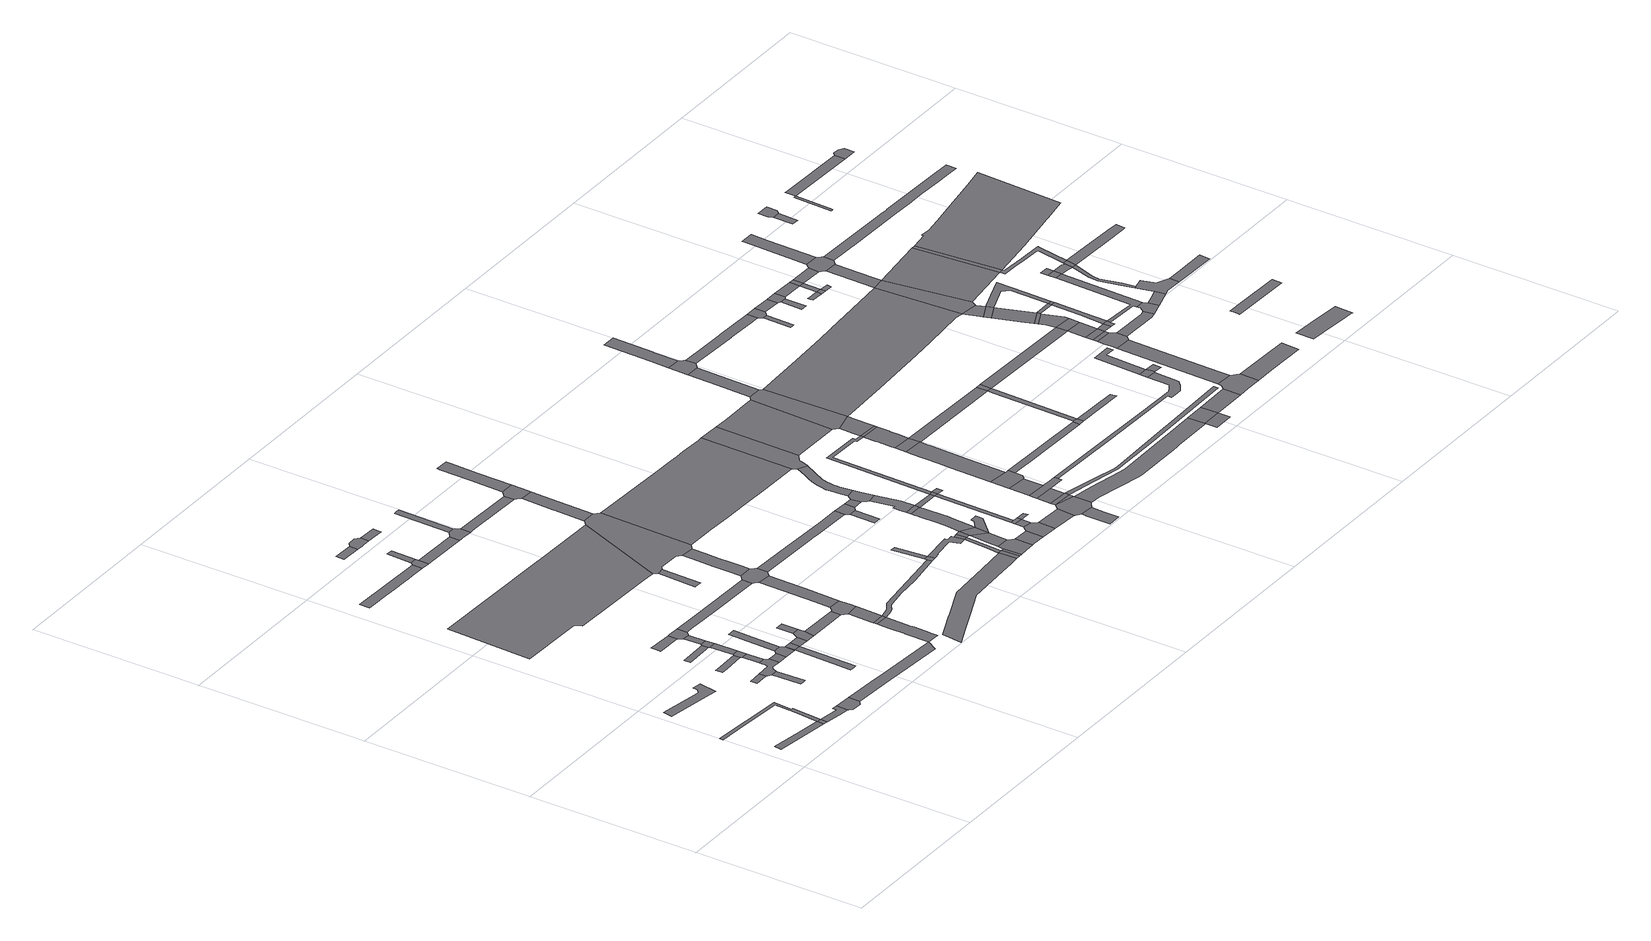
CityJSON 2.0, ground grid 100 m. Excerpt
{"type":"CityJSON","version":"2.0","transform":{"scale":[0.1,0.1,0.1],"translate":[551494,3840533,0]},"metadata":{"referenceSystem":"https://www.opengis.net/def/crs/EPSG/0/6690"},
"CityObjects":{
"road1":{"type":"Road","attributes":{"RoadStructureAttribute.sectionType":"1"},"geometry":[{"type":"MultiSurface","lod":"1","boundaries":[[[0,1,2,3,4,5,6]]]}]},
"road2":{"type":"Road","attributes":{"RoadStructureAttribute.sectionType":"1"},"geometry":[{"type":"MultiSurface","lod":"1","boundaries":[[[7,8,9,10,11,12,13,14,6,15]]]}]},
"road3":{"type":"Road","geometry":[{"type":"MultiSurface","lod":"1","boundaries":[[[6,5,16,15]]]}]},
"road4":{"type":"Road","attributes":{"RoadStructureAttribute.sectionType":"1"},"geometry":[{"type":"MultiSurface","lod":"1","boundaries":[[[17,18,19,20,21,22,23,24]]]}]},
"road5":{"type":"Road","attributes":{"RoadStructureAttribute.sectionType":"1"},"geometry":[{"type":"MultiSurface","lod":"1","boundaries":[[[25,26,15,16,27,28,29,30,31]]]}]},
"road6":{"type":"Road","geometry":[{"type":"MultiSurface","lod":"1","boundaries":[[[31,30,32,33,34,35,36,37,38,39]]]}]},
"road7":{"type":"Road","geometry":[{"type":"MultiSurface","lod":"1","boundaries":[[[40,41,42,43,44,45]]]}]},
"road8":{"type":"Road","attributes":{"RoadStructureAttribute.sectionType":"1"},"geometry":[{"type":"MultiSurface","lod":"1","boundaries":[[[46,47,48,49,50,51]]]}]},
"road9":{"type":"Road","geometry":[{"type":"MultiSurface","lod":"1","boundaries":[[[52,53,54,55,56,57,58]]]}]},
"road10":{"type":"Road","geometry":[{"type":"MultiSurface","lod":"1","boundaries":[[[59,60,61,62,63,64,65,40,45,66,51,50,67,68,69,70,71]]]}]},
"road11":{"type":"Road","geometry":[{"type":"MultiSurface","lod":"1","boundaries":[[[72,73,74,75,76,77,78,79,80]]]}]},
"road12":{"type":"Road","attributes":{"RoadStructureAttribute.sectionType":"1"},"geometry":[{"type":"MultiSurface","lod":"1","boundaries":[[[81,82,83,84,85,86,60,59]]]}]},
"road13":{"type":"Road","geometry":[{"type":"MultiSurface","lod":"1","boundaries":[[[87,88,89,90,91]]]}]},
"road14":{"type":"Road","geometry":[{"type":"MultiSurface","lod":"1","boundaries":[[[92,93,52,58,84,83]]]}]},
"road15":{"type":"Road","geometry":[{"type":"MultiSurface","lod":"1","boundaries":[[[94,71,70,69,95,96]]]}]},
"road16":{"type":"Road","attributes":{"RoadStructureAttribute.sectionType":"1"},"geometry":[{"type":"MultiSurface","lod":"1","boundaries":[[[97,98,99,100,93,92]]]}]},
"road17":{"type":"Road","geometry":[{"type":"MultiSurface","lod":"1","boundaries":[[[101,102,72,80,98,97]]]}]},
"road18":{"type":"Road","attributes":{"RoadStructureAttribute.sectionType":"1"},"geometry":[{"type":"MultiSurface","lod":"1","boundaries":[[[103,104,105,106,39,38,107,108,109,110,111]]]}]},
"road19":{"type":"Road","attributes":{"RoadStructureAttribute.sectionType":"1"},"geometry":[{"type":"MultiSurface","lod":"1","boundaries":[[[112,113,102,101,114]]]}]},
"road20":{"type":"Road","attributes":{"RoadStructureAttribute.sectionType":"1"},"geometry":[{"type":"MultiSurface","lod":"1","boundaries":[[[115,116,117,118,119,120]]]}]},
"road21":{"type":"Road","geometry":[{"type":"MultiSurface","lod":"1","boundaries":[[[121,96,95,122,123,124]]]}]},
"road22":{"type":"Road","geometry":[{"type":"MultiSurface","lod":"1","boundaries":[[[125,91,90,112,114,126,127]]]}]},
"road23":{"type":"Road","attributes":{"RoadStructureAttribute.sectionType":"1"},"geometry":[{"type":"MultiSurface","lod":"1","boundaries":[[[123,122,115]]]}]},
"road24":{"type":"Road","attributes":{"RoadStructureAttribute.sectionType":"1"},"geometry":[{"type":"MultiSurface","lod":"1","boundaries":[[[128,129,130,131,132,133,134,135,136,137]]]}]},
"road25":{"type":"Road","geometry":[{"type":"MultiSurface","lod":"1","boundaries":[[[138,139,121,124]]]}]},
"road26":{"type":"Road","geometry":[{"type":"MultiSurface","lod":"1","boundaries":[[[140,123,115,120,141]]]}]},
"road27":{"type":"Road","attributes":{"RoadStructureAttribute.sectionType":"1"},"geometry":[{"type":"MultiSurface","lod":"1","boundaries":[[[141,120,142,143,144,145]]]}]},
"road28":{"type":"Road","geometry":[{"type":"MultiSurface","lod":"1","boundaries":[[[146,145,144,147,148,149]]]}]},
"road29":{"type":"Road","geometry":[{"type":"MultiSurface","lod":"1","boundaries":[[[150,151,146,149]]]}]},
"road30":{"type":"Road","attributes":{"RoadStructureAttribute.sectionType":"1"},"geometry":[{"type":"MultiSurface","lod":"1","boundaries":[[[152,153,154,155,156,157,158,159,160,161,162,163,164,165]]]}]},
"road31":{"type":"Road","geometry":[{"type":"MultiSurface","lod":"1","boundaries":[[[166,137,136,167,168,169,170,171]]]}]},
"road32":{"type":"Road","attributes":{"RoadStructureAttribute.sectionType":"1"},"geometry":[{"type":"MultiSurface","lod":"1","boundaries":[[[172,173,174,175,176]]]}]},
"road33":{"type":"Road","attributes":{"RoadStructureAttribute.sectionType":"1"},"geometry":[{"type":"MultiSurface","lod":"1","boundaries":[[[148,147,177,178]]]}]},
"road34":{"type":"Road","attributes":{"RoadStructureAttribute.sectionType":"1"},"geometry":[{"type":"MultiSurface","lod":"1","boundaries":[[[179,127,126,180,181,182,183,184,185,186]]]}]},
"road35":{"type":"Road","geometry":[{"type":"MultiSurface","lod":"1","boundaries":[[[187,188,189,166,171]]]}]},
"road36":{"type":"Road","attributes":{"RoadStructureAttribute.sectionType":"1"},"geometry":[{"type":"MultiSurface","lod":"1","boundaries":[[[190,191,192,193,194,111,195,196,197,198,199,200,201]]]}]},
"road37":{"type":"Road","geometry":[{"type":"MultiSurface","lod":"1","boundaries":[[[202,176,175,203,204,205,206,207]]]}]},
"road38":{"type":"Road","geometry":[{"type":"MultiSurface","lod":"1","boundaries":[[[208,209,190,201]]]}]},
"road39":{"type":"Road","attributes":{"RoadStructureAttribute.sectionType":"1"},"geometry":[{"type":"MultiSurface","lod":"1","boundaries":[[[170,169,210,211,212]]]}]},
"road40":{"type":"Road","attributes":{"RoadStructureAttribute.sectionType":"1"},"geometry":[{"type":"MultiSurface","lod":"1","boundaries":[[[213,214,215,216,217,209,208]]]}]},
"road41":{"type":"Road","geometry":[{"type":"MultiSurface","lod":"1","boundaries":[[[218,219,178,177,220,215,214,221,222,223,224]]]}]},
"road42":{"type":"Road","geometry":[{"type":"MultiSurface","lod":"1","boundaries":[[[225,226,227,206,205]]]}]},
"road43":{"type":"Road","attributes":{"RoadStructureAttribute.sectionType":"1"},"geometry":[{"type":"MultiSurface","lod":"1","boundaries":[[[228,229,230,231,232]]]}]},
"road44":{"type":"Road","attributes":{"RoadStructureAttribute.sectionType":"1"},"geometry":[{"type":"MultiSurface","lod":"1","boundaries":[[[233,234,235,236,237,238,218,224,239,240,241,242]]]}]},
"road45":{"type":"Road","geometry":[{"type":"MultiSurface","lod":"1","boundaries":[[[243,244,245,212,211,246,247,248,249,250,251,252]]]}]},
"road46":{"type":"Road","geometry":[{"type":"MultiSurface","lod":"1","boundaries":[[[253,254,255,256,186,185,257,233,242,258,259,260]]]}]},
"road47":{"type":"Road","attributes":{"RoadStructureAttribute.sectionType":"1"},"geometry":[{"type":"MultiSurface","lod":"1","boundaries":[[[261,262,263,243,252]]]}]},
"road48":{"type":"Road","attributes":{"RoadStructureAttribute.sectionType":"1"},"geometry":[{"type":"MultiSurface","lod":"1","boundaries":[[[264,265,266,267,255,254,268,269,270,271,272]]]}]},
"road49":{"type":"Road","attributes":{"RoadStructureAttribute.sectionType":"1"},"geometry":[{"type":"MultiSurface","lod":"1","boundaries":[[[273,274,275,208,201,276,277,278,279,280,281,282]]]}]},
"road50":{"type":"Road","attributes":{"RoadStructureAttribute.sectionType":"1"},"geometry":[{"type":"MultiSurface","lod":"1","boundaries":[[[283,284,285,286,287,288,289,290,291,292,293,294,295,296,297,298,299,300,301]]]}]},
"road51":{"type":"Road","geometry":[{"type":"MultiSurface","lod":"1","boundaries":[[[302,303,304,165,164,305,232,231,306,307,308,309,264,272,310,311,312,313,314]]]}]},
"road52":{"type":"Road","attributes":{"RoadStructureAttribute.sectionType":"1"},"geometry":[{"type":"MultiSurface","lod":"1","boundaries":[[[250,249,315,316,317,318]]]}]},
"road53":{"type":"Road","attributes":{"RoadStructureAttribute.sectionType":"1"},"geometry":[{"type":"MultiSurface","lod":"1","boundaries":[[[319,320,321,302,314,322,323]]]}]},
"road54":{"type":"Road","attributes":{"RoadStructureAttribute.sectionType":"1"},"geometry":[{"type":"MultiSurface","lod":"1","boundaries":[[[324,325,260,259,326,327,328,329,330]]]}]},
"road55":{"type":"Road","geometry":[{"type":"MultiSurface","lod":"1","boundaries":[[[331,332,273,282,333]]]}]},
"road56":{"type":"Road","geometry":[{"type":"MultiSurface","lod":"1","boundaries":[[[334,335,332,331]]]}]},
"road57":{"type":"Road","geometry":[{"type":"MultiSurface","lod":"1","boundaries":[[[336,337,318,317,338,319,323,339,340]]]}]},
"road58":{"type":"Road","attributes":{"RoadStructureAttribute.sectionType":"1"},"geometry":[{"type":"MultiSurface","lod":"1","boundaries":[[[341,342,343,336,340,344,345,346]]]}]},
"road59":{"type":"Road","attributes":{"RoadStructureAttribute.sectionType":"1"},"geometry":[{"type":"MultiSurface","lod":"1","boundaries":[[[347,348,349,331,333,350,351,352,353,354,355]]]}]},
"road60":{"type":"Road","geometry":[{"type":"MultiSurface","lod":"1","boundaries":[[[356,283,301,357,358]]]}]},
"road61":{"type":"Road","attributes":{"RoadStructureAttribute.sectionType":"1"},"geometry":[{"type":"MultiSurface","lod":"1","boundaries":[[[359,358,357,360]]]}]},
"road62":{"type":"Road","geometry":[{"type":"MultiSurface","lod":"1","boundaries":[[[354,361,356,358,362,363,364,365]]]}]},
"road63":{"type":"Road","geometry":[{"type":"MultiSurface","lod":"1","boundaries":[[[366,367,359,360,368,369,370,371,372,373]]]}]},
"road64":{"type":"Road","geometry":[{"type":"MultiSurface","lod":"1","boundaries":[[[374,355,354,365]]]}]},
"road65":{"type":"Road","attributes":{"RoadStructureAttribute.sectionType":"1"},"geometry":[{"type":"MultiSurface","lod":"1","boundaries":[[[375,374,365,376,377]]]}]},
"road66":{"type":"Road","attributes":{"RoadStructureAttribute.sectionType":"1"},"geometry":[{"type":"MultiSurface","lod":"1","boundaries":[[[377,378,379,366,373,380,381,382]]]}]},
"road67":{"type":"Road","attributes":{"RoadStructureAttribute.sectionType":"1"},"geometry":[{"type":"MultiSurface","lod":"1","boundaries":[[[383,384,385,386,387,388,389,390,312,311,391,392,393,394,395,396,397]]]}]},
"road68":{"type":"Road","geometry":[{"type":"MultiSurface","lod":"1","boundaries":[[[398,399,400,401,402]]]}]},
"road69":{"type":"Road","geometry":[{"type":"MultiSurface","lod":"1","boundaries":[[[375,377,382,403]]]}]},
"road70":{"type":"Road","attributes":{"RoadStructureAttribute.sectionType":"1"},"geometry":[{"type":"MultiSurface","lod":"1","boundaries":[[[371,370,404,405,406]]]}]},
"road71":{"type":"Road","geometry":[{"type":"MultiSurface","lod":"1","boundaries":[[[330,329,398,402,407,408]]]}]},
"road72":{"type":"Road","attributes":{"RoadStructureAttribute.sectionType":"1"},"geometry":[{"type":"MultiSurface","lod":"1","boundaries":[[[409,410,411,412,413,414,415,416,375,403,417,418,419,420,421,422]]]}]},
"road73":{"type":"Road","geometry":[{"type":"MultiSurface","lod":"1","boundaries":[[[423,424,425,426,403,382]]]}]},
"road74":{"type":"Road","attributes":{"RoadStructureAttribute.sectionType":"1"},"geometry":[{"type":"MultiSurface","lod":"1","boundaries":[[[408,407,427,428]]]}]},
"road75":{"type":"Road","geometry":[{"type":"MultiSurface","lod":"1","boundaries":[[[429,430,406,405,431,432,433]]]}]},
"road76":{"type":"Road","geometry":[{"type":"MultiSurface","lod":"1","boundaries":[[[434,435,409,422]]]}]},
"road77":{"type":"Road","attributes":{"RoadStructureAttribute.sectionType":"1"},"geometry":[{"type":"MultiSurface","lod":"1","boundaries":[[[436,429,433,437]]]}]},
"road78":{"type":"Road","attributes":{"RoadStructureAttribute.sectionType":"1"},"geometry":[{"type":"MultiSurface","lod":"1","boundaries":[[[438,439,440,441,442,443,444,435,434]]]}]},
"road79":{"type":"Road","geometry":[{"type":"MultiSurface","lod":"1","boundaries":[[[445,436,437,446,447]]]}]},
"road80":{"type":"Road","geometry":[{"type":"MultiSurface","lod":"1","boundaries":[[[448,449,450,451,452,428,427,453,454,440,439]]]}]},
"road81":{"type":"Road","geometry":[{"type":"MultiSurface","lod":"1","boundaries":[[[455,456,446,437]]]}]},
"road82":{"type":"Road","attributes":{"RoadStructureAttribute.sectionType":"1"},"geometry":[{"type":"MultiSurface","lod":"1","boundaries":[[[457,445,447,458]]]}]},
"road83":{"type":"Road","attributes":{"RoadStructureAttribute.sectionType":"1"},"geometry":[{"type":"MultiSurface","lod":"1","boundaries":[[[459,434,422,460,457,461]]]}]},
"road84":{"type":"Road","attributes":{"RoadStructureAttribute.sectionType":"1"},"geometry":[{"type":"MultiSurface","lod":"1","boundaries":[[[432,431,462,463,464,465,466]]]}]},
"road85":{"type":"Road","attributes":{"RoadStructureAttribute.sectionType":"1"},"geometry":[{"type":"MultiSurface","lod":"1","boundaries":[[[467,468,469,470,471,472,473,474,475,476,477,478,479,450,449,480,481,482,483,484,485,486,487]]]}]},
"road86":{"type":"Road","geometry":[{"type":"MultiSurface","lod":"1","boundaries":[[[488,461,457,458]]]}]},
"road87":{"type":"Road","geometry":[{"type":"MultiSurface","lod":"1","boundaries":[[[489,490,488,458]]]}]},
"road88":{"type":"Road","attributes":{"RoadStructureAttribute.sectionType":"1"},"geometry":[{"type":"MultiSurface","lod":"1","boundaries":[[[491,492,493,494,495,496,497,498,499]]]}]},
"road89":{"type":"Road","geometry":[{"type":"MultiSurface","lod":"1","boundaries":[[[500,501,466,465,502,491,499,503,504,505]]]}]},
"road90":{"type":"Road","attributes":{"RoadStructureAttribute.sectionType":"1"},"geometry":[{"type":"MultiSurface","lod":"1","boundaries":[[[500,505,506]]]}]},
"road91":{"type":"Road","geometry":[{"type":"MultiSurface","lod":"1","boundaries":[[[507,500,506,508,509]]]}]},
"road92":{"type":"Road","attributes":{"RoadStructureAttribute.sectionType":"1"},"geometry":[{"type":"MultiSurface","lod":"1","boundaries":[[[510,511,507,509,512]]]}]},
"road93":{"type":"Road","geometry":[{"type":"MultiSurface","lod":"1","boundaries":[[[397,396,513,467,487,514,515,516,517,518]]]}]},
"road94":{"type":"Road","attributes":{"RoadStructureAttribute.sectionType":"1"},"geometry":[{"type":"MultiSurface","lod":"1","boundaries":[[[519,520,521,522]]]}]},
"road95":{"type":"Road","geometry":[{"type":"MultiSurface","lod":"1","boundaries":[[[520,523,510,512,524,525,526,527,528,529,521]]]}]},
"road96":{"type":"Road","attributes":{"RoadStructureAttribute.sectionType":"1"},"geometry":[{"type":"MultiSurface","lod":"1","boundaries":[[[530,531,532,461,488,533,534,535,536,537]]]}]},
"road97":{"type":"Road","geometry":[{"type":"MultiSurface","lod":"1","boundaries":[[[538,519,522,539,540,541,542,543,544,545]]]}]},
"road98":{"type":"Road","attributes":{"RoadStructureAttribute.sectionType":"1"},"geometry":[{"type":"MultiSurface","lod":"1","boundaries":[[[546,547,548,549,538,545,550,551,552,553,554]]]}]},
"road99":{"type":"Road","attributes":{"RoadStructureAttribute.sectionType":"1"},"geometry":[{"type":"MultiSurface","lod":"1","boundaries":[[[555,518,517,556,557]]]}]},
"road100":{"type":"Road","geometry":[{"type":"MultiSurface","lod":"1","boundaries":[[[558,559,546,554,560]]]}]},
"road101":{"type":"Road","attributes":{"RoadStructureAttribute.sectionType":"1"},"geometry":[{"type":"MultiSurface","lod":"1","boundaries":[[[536,561,562,563,564,558,560,565,566,567,568]]]}]},
"road102":{"type":"Road","geometry":[{"type":"MultiSurface","lod":"1","boundaries":[[[537,536,568,569]]]}]},
"road103":{"type":"Road","attributes":{"RoadStructureAttribute.sectionType":"1"},"geometry":[{"type":"MultiSurface","lod":"1","boundaries":[[[570,571,572,573,574,575,576,537,569]]]}]},
"road104":{"type":"Road","attributes":{"RoadStructureAttribute.sectionType":"1"},"geometry":[{"type":"MultiSurface","lod":"1","boundaries":[[[543,542,577,578,579,580]]]}]},
"road105":{"type":"Road","geometry":[{"type":"MultiSurface","lod":"1","boundaries":[[[581,582,557,556,583,575,574,584,585,586]]]}]},
"road106":{"type":"Road","attributes":{"RoadStructureAttribute.sectionType":"1"},"geometry":[{"type":"MultiSurface","lod":"1","boundaries":[[[587,588,589,590,591,592,505,504,593,594,595,596,597,598,599,600,601,602,603,604]]]}]},
"road107":{"type":"Road","attributes":{"RoadStructureAttribute.sectionType":"1"},"geometry":[{"type":"MultiSurface","lod":"1","boundaries":[[[605,606,607,608,581,586,609]]]}]},
"road108":{"type":"Road","geometry":[{"type":"MultiSurface","lod":"1","boundaries":[[[610,560,554,611,612,613,614]]]}]},
"road109":{"type":"Road","attributes":{"RoadStructureAttribute.sectionType":"1"},"geometry":[{"type":"MultiSurface","lod":"1","boundaries":[[[615,616,617,618,619,620,621,622,623,624,508,506]]]}]},
"road110":{"type":"Road","geometry":[{"type":"MultiSurface","lod":"1","boundaries":[[[625,605,609,626,627,628,629,630,631]]]}]},
"road111":{"type":"Road","attributes":{"RoadStructureAttribute.sectionType":"1"},"geometry":[{"type":"MultiSurface","lod":"1","boundaries":[[[632,633,634,635,636,637,527,526,638,639,640,641,642,643,644,645,646]]]}]},
"road112":{"type":"Road","geometry":[{"type":"MultiSurface","lod":"1","boundaries":[[[647,580,579,648,649]]]}]},
"road113":{"type":"Road","attributes":{"RoadStructureAttribute.sectionType":"1"},"geometry":[{"type":"MultiSurface","lod":"1","boundaries":[[[650,651,625,631,652,653,654,655,656]]]}]},
"road114":{"type":"Road","attributes":{"RoadStructureAttribute.sectionType":"1"},"geometry":[{"type":"MultiSurface","lod":"1","boundaries":[[[613,657,647,649,658,659]]]}]},
"road115":{"type":"Road","attributes":{"RoadStructureAttribute.sectionType":"1"},"geometry":[{"type":"MultiSurface","lod":"1","boundaries":[[[660,661,649,648]]]}]},
"road116":{"type":"Road","geometry":[{"type":"MultiSurface","lod":"1","boundaries":[[[614,613,659,662]]]}]},
"road117":{"type":"Road","attributes":{"RoadStructureAttribute.sectionType":"1"},"geometry":[{"type":"MultiSurface","lod":"1","boundaries":[[[663,603,664,665]]]}]},
"road118":{"type":"Road","geometry":[{"type":"MultiSurface","lod":"1","boundaries":[[[666,604,603,663]]]}]},
"road119":{"type":"Road","attributes":{"RoadStructureAttribute.sectionType":"1"},"geometry":[{"type":"MultiSurface","lod":"1","boundaries":[[[667,668,669,629,628,670,671,672,673,674,675,676,677,678,679]]]}]},
"road120":{"type":"Road","attributes":{"RoadStructureAttribute.sectionType":"1"},"geometry":[{"type":"MultiSurface","lod":"1","boundaries":[[[680,681,682,683,684,685,686,584,574,687,688,689,690,691,692]]]}]},
"road121":{"type":"Road","attributes":{"RoadStructureAttribute.sectionType":"1"},"geometry":[{"type":"MultiSurface","lod":"1","boundaries":[[[693,666,663,694]]]}]},
"road122":{"type":"Road","geometry":[{"type":"MultiSurface","lod":"1","boundaries":[[[695,696,697,698,699]]]}]},
"road123":{"type":"Road","geometry":[{"type":"MultiSurface","lod":"1","boundaries":[[[662,659,700,701,702]]]}]},
"road124":{"type":"Road","geometry":[{"type":"MultiSurface","lod":"1","boundaries":[[[703,632,646,704,705]]]}]},
"road125":{"type":"Road","geometry":[{"type":"MultiSurface","lod":"1","boundaries":[[[706,707,679,678,708,709,695,699,710,711,712]]]}]},
"road126":{"type":"Road","geometry":[{"type":"MultiSurface","lod":"1","boundaries":[[[713,714,715,716,693,694,717,718,719,720]]]}]},
"road127":{"type":"Road","geometry":[{"type":"MultiSurface","lod":"1","boundaries":[[[721,722,705,704]]]}]},
"road128":{"type":"Road","attributes":{"RoadStructureAttribute.sectionType":"1"},"geometry":[{"type":"MultiSurface","lod":"1","boundaries":[[[723,724,725,726,727,703,705]]]}]},
"road129":{"type":"Road","attributes":{"RoadStructureAttribute.sectionType":"1"},"geometry":[{"type":"MultiSurface","lod":"1","boundaries":[[[712,711,728,729,730,731]]]}]},
"road130":{"type":"Road","attributes":{"RoadStructureAttribute.sectionType":"1"},"geometry":[{"type":"MultiSurface","lod":"1","boundaries":[[[732,733,713,720,734,735,736]]]}]},
"road131":{"type":"Road","geometry":[{"type":"MultiSurface","lod":"1","boundaries":[[[737,738,739,740]]]}]},
"road132":{"type":"Road","geometry":[{"type":"MultiSurface","lod":"1","boundaries":[[[741,731,730,737,740,742,743]]]}]},
"road133":{"type":"Road","geometry":[{"type":"MultiSurface","lod":"1","boundaries":[[[744,745,746,747,748,749]]]}]},
"road134":{"type":"Road","geometry":[{"type":"MultiSurface","lod":"1","boundaries":[[[750,751,752,753,732,736,754,755,756]]]}]},
"road135":{"type":"Road","attributes":{"RoadStructureAttribute.sectionType":"1"},"geometry":[{"type":"MultiSurface","lod":"1","boundaries":[[[743,742,757,758]]]}]},
"road136":{"type":"Road","attributes":{"RoadStructureAttribute.sectionType":"1"},"geometry":[{"type":"MultiSurface","lod":"1","boundaries":[[[759,750,756,760]]]}]},
"road137":{"type":"Road","attributes":{"RoadStructureAttribute.sectionType":"1"},"geometry":[{"type":"MultiSurface","lod":"1","boundaries":[[[761,719,718,762,763,764]]]}]},
"road138":{"type":"Road","geometry":[{"type":"MultiSurface","lod":"1","boundaries":[[[765,759,760,766]]]}]},
"road139":{"type":"Road","geometry":[{"type":"MultiSurface","lod":"1","boundaries":[[[749,748,767,768]]]}]},
"road140":{"type":"Road","attributes":{"RoadStructureAttribute.sectionType":"1"},"geometry":[{"type":"MultiSurface","lod":"1","boundaries":[[[701,765,766,769]]]}]},
"road141":{"type":"Road","geometry":[{"type":"MultiSurface","lod":"1","boundaries":[[[757,749,768,770]]]}]},
"road142":{"type":"Road","attributes":{"RoadStructureAttribute.sectionType":"1"},"geometry":[{"type":"MultiSurface","lod":"1","boundaries":[[[692,771,772,773,774]]]}]},
"road143":{"type":"Road","geometry":[{"type":"MultiSurface","lod":"1","boundaries":[[[702,701,769,775]]]}]},
"road144":{"type":"Road","geometry":[{"type":"MultiSurface","lod":"1","boundaries":[[[776,777,778,768,767]]]}]},
"road145":{"type":"Road","geometry":[{"type":"MultiSurface","lod":"1","boundaries":[[[773,772,779,780]]]}]},
"road146":{"type":"Road","geometry":[{"type":"MultiSurface","lod":"1","boundaries":[[[758,757,770,781]]]}]},
"road147":{"type":"Road","attributes":{"RoadStructureAttribute.sectionType":"1"},"geometry":[{"type":"MultiSurface","lod":"1","boundaries":[[[782,780,779,783,784,785]]]}]},
"road148":{"type":"Road","geometry":[{"type":"MultiSurface","lod":"1","boundaries":[[[786,785,784,787,788]]]}]},
"road149":{"type":"Road","attributes":{"RoadStructureAttribute.sectionType":"1"},"geometry":[{"type":"MultiSurface","lod":"1","boundaries":[[[789,788,787,790,702,775]]]}]},
"road150":{"type":"Road","attributes":{"RoadStructureAttribute.sectionType":"1"},"geometry":[{"type":"MultiSurface","lod":"1","boundaries":[[[791,792,766,760,793,794]]]}]},
"road151":{"type":"Road","geometry":[{"type":"MultiSurface","lod":"1","boundaries":[[[795,791,794,796,797]]]}]},
"road152":{"type":"Road","geometry":[{"type":"MultiSurface","lod":"1","boundaries":[[[798,680,692,774,799,800]]]}]},
"road153":{"type":"Road","attributes":{"RoadStructureAttribute.sectionType":"1"},"geometry":[{"type":"MultiSurface","lod":"1","boundaries":[[[781,770,801,802,803]]]}]},
"road154":{"type":"Road","attributes":{"RoadStructureAttribute.sectionType":"1"},"geometry":[{"type":"MultiSurface","lod":"1","boundaries":[[[804,805,755,754,806,807]]]}]},
"road155":{"type":"Road","attributes":{"RoadStructureAttribute.sectionType":"1"},"geometry":[{"type":"MultiSurface","lod":"1","boundaries":[[[808,786,788,809,810]]]}]},
"road156":{"type":"Road","attributes":{"RoadStructureAttribute.sectionType":"1"},"geometry":[{"type":"MultiSurface","lod":"1","boundaries":[[[810,811,791,795,812,813]]]}]},
"road157":{"type":"Road","attributes":{"RoadStructureAttribute.sectionType":"1"},"geometry":[{"type":"MultiSurface","lod":"1","boundaries":[[[814,815,816,817,773,780,818,819,820,808,821]]]}]},
"road158":{"type":"Road","attributes":{"RoadStructureAttribute.sectionType":"1"},"geometry":[{"type":"MultiSurface","lod":"1","boundaries":[[[822,823,824,680,798,825,826]]]}]},
"road159":{"type":"Road","geometry":[{"type":"MultiSurface","lod":"1","boundaries":[[[808,810,813,821]]]}]},
"road160":{"type":"Road","geometry":[{"type":"MultiSurface","lod":"1","boundaries":[[[827,828,803,802,829,822,826,830,831,832,833,834]]]}]},
"road161":{"type":"Road","geometry":[{"type":"MultiSurface","lod":"1","boundaries":[[[835,836,837,795,797,838,839,840,841,842]]]}]},
"road162":{"type":"Road","attributes":{"RoadStructureAttribute.sectionType":"1"},"geometry":[{"type":"MultiSurface","lod":"1","boundaries":[[[843,844,845,798,800,846,847]]]}]},
"road163":{"type":"Road","geometry":[{"type":"MultiSurface","lod":"1","boundaries":[[[840,848,804,807,849,850,841]]]}]},
"road164":{"type":"Road","attributes":{"RoadStructureAttribute.sectionType":"1"},"geometry":[{"type":"MultiSurface","lod":"1","boundaries":[[[851,852,853,827,834,854,855]]]}]},
"road165":{"type":"Road","attributes":{"RoadStructureAttribute.sectionType":"1"},"geometry":[{"type":"MultiSurface","lod":"1","boundaries":[[[856,857,850,849,858]]]}]},
"road166":{"type":"Road","attributes":{"RoadStructureAttribute.sectionType":"1"},"geometry":[{"type":"MultiSurface","lod":"1","boundaries":[[[859,860,861,862,863,864,865,866]]]}]},
"road167":{"type":"Road","geometry":[{"type":"MultiSurface","lod":"1","boundaries":[[[867,835,842,868]]]}]},
"road168":{"type":"Road","geometry":[{"type":"MultiSurface","lod":"1","boundaries":[[[869,843,847,870]]]}]},
"road169":{"type":"Road","geometry":[{"type":"MultiSurface","lod":"1","boundaries":[[[871,872,867,868]]]}]},
"road170":{"type":"Road","attributes":{"RoadStructureAttribute.sectionType":"1"},"geometry":[{"type":"MultiSurface","lod":"1","boundaries":[[[873,874,875,876,877,878,879,880,881,882]]]}]},
"road171":{"type":"Road","geometry":[{"type":"MultiSurface","lod":"1","boundaries":[[[883,884,885,886,887,888,882,881,889,856,858,890,891,892,893]]]}]},
"road172":{"type":"Road","attributes":{"RoadStructureAttribute.sectionType":"1"},"geometry":[{"type":"MultiSurface","lod":"1","boundaries":[[[894,895,896,897,898,899,870,847,900,901,902,903,904,905,906,907,908,909,910]]]}]},
"road173":{"type":"Road","geometry":[{"type":"MultiSurface","lod":"1","boundaries":[[[911,868,842,912,877,913]]]}]},
"road174":{"type":"Road","attributes":{"RoadStructureAttribute.sectionType":"1"},"geometry":[{"type":"MultiSurface","lod":"1","boundaries":[[[914,915,916,917,918,919,920]]]}]},
"road175":{"type":"Road","geometry":[{"type":"MultiSurface","lod":"1","boundaries":[[[909,913,877,876,910]]]}]},
"road176":{"type":"Road","geometry":[{"type":"MultiSurface","lod":"1","boundaries":[[[921,922,923,924]]]}]},
"road177":{"type":"Road","geometry":[{"type":"MultiSurface","lod":"1","boundaries":[[[925,926,921,924,927,928]]]}]},
"road178":{"type":"Road","attributes":{"RoadStructureAttribute.sectionType":"1"},"geometry":[{"type":"MultiSurface","lod":"1","boundaries":[[[929,930,893,892,931,932]]]}]},
"road179":{"type":"Road","geometry":[{"type":"MultiSurface","lod":"1","boundaries":[[[933,934,935,936,937]]]}]},
"road180":{"type":"Road","attributes":{"RoadStructureAttribute.sectionType":"1"},"geometry":[{"type":"MultiSurface","lod":"1","boundaries":[[[938,939,940,910,876,941,942,943,944]]]}]},
"road181":{"type":"Road","attributes":{"RoadStructureAttribute.sectionType":"1"},"geometry":[{"type":"MultiSurface","lod":"1","boundaries":[[[945,946,947,948,949,832,831,950,951,952,953,954,955,956,957,958,959,960,961,962,963]]]}]},
"road182":{"type":"Road","attributes":{"RoadStructureAttribute.sectionType":"1"},"geometry":[{"type":"MultiSurface","lod":"1","boundaries":[[[964,965,966,967,968,969,970,971,869,870,972,973,974,975]]]}]},
"road183":{"type":"Road","attributes":{"RoadStructureAttribute.sectionType":"1"},"geometry":[{"type":"MultiSurface","lod":"1","boundaries":[[[976,977,937,978,979,980,981,982]]]}]},
"road184":{"type":"Road","geometry":[{"type":"MultiSurface","lod":"1","boundaries":[[[983,982,981,984,985,986]]]}]}
},
"vertices":[
[410,191,0],[272,209,0],[92,234,0],[87,193,0],[373,153,0],[411,147,0],[417,190,0],
[454,362,0],[444,362,0],[452,474,0],[6,510,0],[4,488,0],[127,481,0],[435,457,0],[431,339,0],[442,187,0],
[437,144,0],
[336,788,0],[384,781,0],[402,886,0],[348,895,0],[343,863,0],[321,846,0],[63,887,0],[55,832,0],
[566,194,0],[564,170,0],[526,132,0],[527,132,0],[532,131,0],[595,124,0],[598,192,0],
[599,118,0],[604,113,0],[613,102,0],[674,100,0],[683,108,0],[690,113,0],[697,118,0],[701,186,0],
[648,690,0],[561,685,0],[561,666,0],[562,647,0],[645,650,0],[648,650,0],
[678,461,0],[698,460,0],[719,459,0],[719,461,0],[712,632,0],[671,629,0],
[728,897,0],[600,893,0],[555,892,0],[556,872,0],[556,851,0],[600,853,0],[729,858,0],
[778,749,0],[738,747,0],[738,732,0],[738,730,0],[739,710,0],[729,694,0],[691,692,0],[655,644,0],[728,663,0],[739,670,0],[797,669,0],[798,694,0],[798,729,0],
[722,1086,0],[704,1085,0],[701,1085,0],[551,1082,0],[551,1062,0],[552,1041,0],[702,1045,0],[705,1045,0],[722,1046,0],
[778,754,0],[777,785,0],[776,850,0],[735,849,0],[736,831,0],[737,784,0],
[562,1288,0],[561,1258,0],[560,1228,0],[706,1224,0],[709,1280,0],
[775,905,0],[734,904,0],
[846,728,0],[862,668,0],[863,728,0],
[772,1040,0],[730,1039,0],[731,1012,0],[733,916,0],
[771,1095,0],[729,1094,0],
[1358,145,0],[956,169,0],[923,171,0],[753,182,0],[957,103,0],[1036,98,0],[1105,93,0],[1337,78,0],[1375,144,0],
[725,1198,0],[729,1101,0],[769,1196,0],
[943,667,0],[933,434,0],[930,323,0],[955,323,0],[978,324,0],[985,666,0],
[879,748,0],[938,667,0],[941,727,0],[924,747,0],
[722,1280,0],[789,1218,0],[791,1278,0],
[116,2753,0],[113,2692,0],[165,2691,0],[243,2689,0],[356,2686,0],[415,2685,0],[465,2684,0],[511,2683,0],[581,2681,0],[585,2741,0],
[931,1031,0],[886,1032,0],
[951,727,0],[986,726,0],
[994,666,0],[1000,666,0],[1050,665,0],[1050,725,0],
[1072,764,0],[1111,664,0],[1119,724,0],[1119,763,0],
[1121,864,0],[1074,864,0],
[1019,2231,0],[1018,2231,0],[936,2233,0],[156,2250,0],[138,1742,0],[243,1739,0],[355,1737,0],[534,1734,0],[555,1694,0],[816,1687,0],[941,1684,0],[1102,1680,0],[1175,1679,0],[1391,2223,0],
[600,2758,0],[582,2681,0],[609,2680,0],[638,2680,0],[639,2740,0],[640,2757,0],
[445,3110,0],[444,3086,0],[443,3060,0],[563,3057,0],[564,3107,0],
[1356,661,0],[1357,721,0],
[945,1275,0],[803,1218,0],[832,1218,0],[946,1215,0],[1031,1213,0],[1340,1207,0],[1372,1206,0],[1373,1266,0],
[644,2907,0],[623,2907,0],[604,2908,0],
[1382,457,0],[1381,427,0],[1380,375,0],[1378,291,0],[1378,287,0],[1455,142,0],[1456,177,0],[1456,218,0],[1458,285,0],[1458,298,0],[1458,302,0],[1462,455,0],
[588,3127,0],[604,3056,0],[620,3056,0],[660,3055,0],[662,3105,0],[638,3128,0],
[1462,480,0],[1383,479,0],
[695,2678,0],[915,2673,0],[917,2734,0],
[1463,496,0],[1467,642,0],[1386,632,0],[1383,521,0],[1383,498,0],
[1389,745,0],[1369,721,0],[1368,649,0],[1468,684,0],[1468,685,0],[1468,705,0],[1469,743,0],
[771,3052,0],[771,3078,0],[772,3102,0],
[1185,1429,0],[1209,1428,0],[1233,1427,0],[1238,1662,0],[1196,1656,0],
[1399,1180,0],[1394,971,0],[1392,909,0],[1392,900,0],[1392,899,0],[1391,838,0],[1474,954,0],[1475,989,0],[1475,990,0],[1479,1174,0],
[952,2761,0],[945,2755,0],[931,2744,0],[931,2673,0],[950,2673,0],[982,2672,0],[1015,2671,0],[1016,2732,0],[1001,2751,0],[992,2762,0],
[1501,1272,0],[1482,1293,0],[1401,1290,0],[1383,1275,0],[1380,1198,0],[1499,1194,0],[1507,1202,0],[1509,1264,0],
[999,3094,0],[980,3094,0],[961,3094,0],
[1409,1649,0],[1407,1556,0],[1404,1462,0],[1403,1372,0],[1483,1343,0],[1484,1414,0],[1486,1481,0],[1488,1566,0],[1490,1646,0],
[2048,590,0],[1577,528,0],[1527,495,0],[1520,467,0],[1540,475,0],[1572,498,0],[1587,503,0],[1699,519,0],[1847,533,0],[2052,563,0],
[2301,323,0],[2132,312,0],[1860,292,0],[1665,206,0],[1632,192,0],[1631,192,0],[1532,149,0],[1479,126,0],[1461,4,0],[1580,57,0],[1581,57,0],[1719,118,0],[1890,194,0],[2162,210,0],[2163,210,0],[2211,213,0],[2235,214,0],[2236,214,0],[2305,218,0],
[1422,2251,0],[1422,2249,0],[1421,2248,0],[1195,1657,0],[1252,1675,0],[1255,1677,0],[1384,1674,0],[1409,1651,0],[1492,1648,0],[1519,1671,0],[1533,2224,0],[1505,2249,0],[1504,2250,0],
[1033,2671,0],[1075,2670,0],[1405,2663,0],[1403,2723,0],
[1432,2634,0],[1427,2441,0],[1427,2439,0],[1510,2513,0],[1513,2632,0],
[2067,1247,0],[1778,1256,0],[1881,1192,0],[1924,1191,0],[1943,1190,0],[2193,1184,0],[2194,1244,0],
[2078,608,0],[2047,605,0],[2084,568,0],
[2059,795,0],[2031,797,0],
[1434,2751,0],[1414,2733,0],[1413,2654,0],[1513,2647,0],[1516,2750,0],
[1445,3153,0],[1444,3134,0],[1439,2948,0],[1521,2955,0],[1525,3134,0],[1526,3151,0],
[2306,615,0],[2273,612,0],[2268,630,0],[2121,573,0],[2121,578,0],[2258,595,0],[2276,537,0],[2319,543,0],[2311,600,0],
[2302,330,0],[2333,220,0],[2329,325,0],
[2349,327,0],[2353,221,0],
[2308,403,0],[2329,333,0],[2328,363,0],[2339,523,0],[2341,543,0],
[2352,362,0],[2350,335,0],[2402,223,0],[2435,225,0],[2463,227,0],[2461,331,0],[2440,351,0],[2432,358,0],
[2336,603,0],
[2371,608,0],[2354,546,0],[2366,543,0],
[2364,524,0],[2357,430,0],[2432,360,0],[2433,385,0],[2440,475,0],
[2399,2200,0],[2265,2204,0],[2210,2205,0],[2148,2207,0],[2018,2211,0],[1783,2217,0],[1665,2220,0],[1663,2220,0],[1701,1667,0],[1840,1663,0],[1996,1660,0],[2185,1656,0],[2187,1656,0],[2420,1652,0],[2426,2200,0],
[2210,1162,0],[2207,1012,0],[2229,1012,0],[2252,1012,0],[2253,1160,0],
[2448,564,0],
[2479,226,0],[2554,223,0],[2557,326,0],
[2280,1181,0],[2281,1242,0],
[2380,903,0],[2380,879,0],[2380,869,0],[2380,854,0],[2380,852,0],[2381,742,0],[2381,741,0],[2377,683,0],[2450,592,0],[2457,684,0],[2461,743,0],[2462,747,0],[2460,883,0],[2460,904,0],
[2541,577,0],[2541,620,0],[2496,619,0],[2493,599,0],
[2340,1180,0],[2333,1240,0],
[2583,358,0],[2568,338,0],[2660,217,0],[2662,320,0],[2638,348,0],
[2459,934,0],[2379,932,0],
[2584,410,0],[2640,408,0],
[2458,1019,0],[2434,1160,0],[2374,1150,0],[2399,1014,0],[2379,1013,0],[2379,994,0],[2379,973,0],
[2585,436,0],[2641,435,0],[2610,436,0],
[2420,1245,0],[2416,1278,0],[2357,1269,0],[2347,1257,0],[2341,1250,0],[2352,1170,0],[2363,1160,0],
[2700,407,0],[2695,434,0],
[2595,903,0],[2618,901,0],
[2466,934,0],[2466,904,0],[2595,930,0],
[2672,216,0],[2695,215,0],[2696,215,0],[2820,208,0],[2825,312,0],
[2436,1627,0],[2403,1560,0],[2385,1522,0],[2373,1500,0],[2373,1499,0],[2370,1494,0],[2362,1472,0],[2359,1461,0],[2355,1445,0],[2351,1424,0],[2346,1394,0],[2347,1369,0],[2349,1332,0],[2407,1355,0],[2407,1370,0],[2406,1392,0],[2407,1410,0],[2411,1434,0],[2416,1454,0],[2420,1466,0],[2489,1599,0],
[2617,936,0],
[2663,899,0],[2662,934,0],
[2850,182,0],[2850,157,0],[2850,154,0],[2847,9,0],[2927,11,0],[2928,101,0],[2929,125,0],[2930,150,0],[2932,177,0],
[2853,340,0],[2830,316,0],[2823,205,0],[2965,199,0],[2972,203,0],[2972,310,0],
[2974,340,0],
[2854,371,0],[2979,366,0],[2975,367,0],
[2856,454,0],[2855,407,0],[2976,451,0],
[2425,1643,0],[2495,1611,0],[2506,1644,0],[2513,1667,0],[2550,1693,0],[2556,2197,0],
[2860,625,0],[2857,504,0],[2978,499,0],[2981,619,0],
[2856,482,0],[2980,451,0],[3075,450,0],[3077,473,0],[3078,496,0],[3037,497,0],[2980,499,0],
[2841,1540,0],[2839,1558,0],[2606,1563,0],[2629,1541,0],[2824,1535,0],[2827,1523,0],[2883,1520,0],[2883,1538,0],
[2863,740,0],[2984,621,0],[2993,627,0],[3003,640,0],[3005,685,0],[3005,726,0],[2988,726,0],[2984,727,0],
[2876,1257,0],[2875,1227,0],[2871,1058,0],[2869,984,0],[2986,798,0],[2989,963,0],[2994,1185,0],[2995,1214,0],[2996,1252,0],
[2655,2195,0],[2858,1693,0],[2876,2197,0],
[2878,1326,0],[2877,1291,0],[2997,1322,0],
[2882,1506,0],[2881,1445,0],[2880,1431,0],[2878,1348,0],[2999,1383,0],[3000,1434,0],[3001,1442,0],[3003,1517,0],
[3003,1532,0],
[3004,1569,0],[3007,1647,0],[3007,1675,0],[3007,1679,0],[3007,1696,0],[2887,1666,0],[2884,1582,0],
[3066,684,0],[3125,682,0],[3584,674,0],[3584,713,0],
[2899,2215,0],[2899,2214,0],[2872,1680,0],[2997,2200,0],[2983,2213,0],[2982,2214,0],
[3773,248,0],[3344,241,0],[3249,260,0],[3155,278,0],[3065,294,0],[2978,309,0],[3033,198,0],[3321,140,0],[3345,138,0],[3413,137,0],[3480,139,0],[3485,139,0],[3634,139,0],[3672,139,0],[3688,140,0],[3923,145,0],[3936,145,0],[3935,250,0],
[2910,2596,0],[2907,2474,0],[2907,2473,0],[2907,2464,0],[2990,2594,0],
[3002,1321,0],[3000,1251,0],[3544,1242,0],[3602,1241,0],[3603,1308,0],
[2979,339,0],[3154,304,0],[3321,270,0],[3626,271,0],[4266,282,0],[4266,310,0],[3376,288,0],[3329,288,0],[3309,288,0],[3191,319,0],
[2913,2715,0],[3012,2614,0],[3022,2623,0],[3024,2623,0],[3023,2683,0],[3015,2691,0],[2994,2712,0],
[4159,637,0],[4154,506,0],[4124,486,0],[4099,473,0],[3854,476,0],[3414,486,0],[3534,462,0],[4059,453,0],[4060,428,0],[4112,426,0],[4135,428,0],[4182,456,0],[4209,484,0],[4211,499,0],[4215,634,0],
[3594,718,0],[3621,674,0],[3622,713,0],
[2923,3111,0],[2916,2823,0],[2998,2864,0],[2998,2866,0],[3002,3004,0],[3002,3005,0],[3004,3109,0],
[3602,1200,0],[3634,1213,0],[3635,1240,0],
[3917,669,0],[3914,706,0],
[3636,1307,0],
[4058,147,0],[3937,75,0],[4058,76,0],
[4056,252,0],
[3331,2676,0],[3320,2676,0],[3193,2679,0],[3053,2622,0],[3063,2622,0],[3065,2621,0],[3078,2621,0],[3320,2614,0],[3333,2613,0],[3335,2613,0],[3511,2609,0],[3570,2608,0],[3571,2670,0],
[4139,2273,0],[3831,2248,0],[3684,2237,0],[3683,2237,0],[3674,2236,0],[3576,2230,0],[3324,2214,0],[3330,1711,0],[3705,1735,0],[3850,1745,0],[4120,1767,0],[4163,1763,0],[4165,1762,0],
[4269,255,0],[4270,151,0],
[3586,2581,0],[3582,2415,0],[3596,2415,0],[3610,2415,0],[3614,2580,0],
[4297,1225,0],[4317,1225,0],[4314,1291,0],
[4161,687,0],[4225,637,0],[4217,684,0],
[3612,2669,0],[3611,2669,0],[3576,2597,0],[3582,2588,0],[3622,2589,0],[3637,2606,0],[3639,2669,0],
[4297,302,0],[4296,283,0],[4290,276,0],[4277,263,0],[4344,152,0],[4439,152,0],[4439,264,0],[4399,298,0],
[4277,635,0],[4277,683,0],
[4217,692,0],[4225,932,0],[4287,930,0],[4287,965,0],[4172,966,0],
[3686,2605,0],[3687,2605,0],[3749,2603,0],[3749,2666,0],
[4311,923,0],[4305,644,0],[4401,362,0],[4408,659,0],[4414,919,0],
[3765,2592,0],[3762,2466,0],[3800,2464,0],[3802,2592,0],
[3774,2665,0],[3816,2602,0],[3817,2664,0],
[3868,2498,0],[3867,2498,0],[3868,2483,0],[3869,2468,0],[3945,2465,0],[3947,2496,0],
[4314,1041,0],[4313,1003,0],[4313,994,0],[4312,953,0],[4437,947,0],[4438,1008,0],[4415,1038,0],
[3948,2599,0],[3949,2661,0],
[4314,1068,0],[4416,1066,0],
[4691,260,0],[4578,151,0],[4805,149,0],[4808,255,0],
[4315,1113,0],[4418,1110,0],
[3978,2464,0],[3979,2494,0],
[4422,1219,0],
[3981,2598,0],
[4195,1673,0],[4201,1657,0],[4291,1703,0],[4274,1751,0],
[4424,1285,0],
[4029,2462,0],[4030,2476,0],[4031,2489,0],
[4214,1618,0],[4305,1663,0],
[3982,2660,0],
[4310,1648,0],[4271,1451,0],[4286,1407,0],[4378,1452,0],
[4385,1453,0],[4293,1387,0],[4384,1432,0],
[4425,1314,0],[4307,1346,0],
[4475,1112,0],[4428,1111,0],[4426,1066,0],[4475,1065,0],
[4510,1112,0],[4506,1064,0],[4505,1089,0],
[4219,2283,0],[4281,1762,0],[4294,1785,0],
[3984,2598,0],[4116,2595,0],[4120,2657,0],
[4687,1011,0],[4655,1002,0],[4662,942,0],[4698,952,0],
[4489,1454,0],[4393,1433,0],[4489,1434,0],
[4484,1259,0],[4511,1252,0],[4515,1433,0],
[4518,1609,0],[4521,1784,0],[4399,1741,0],[4303,1707,0],[4315,1667,0],[4457,1719,0],[4494,1684,0],[4515,1453,0],
[4143,2568,0],[4140,2339,0],[4139,2279,0],[4220,2337,0],[4224,2566,0],
[4146,2686,0],[4128,2666,0],[4126,2586,0],[4243,2583,0],[4251,2592,0],[4254,2655,0],[4246,2663,0],[4227,2683,0],
[4720,1557,0],[4708,1101,0],[4700,1101,0],[4703,1081,0],[4707,1081,0],[4707,1063,0],[4757,1061,0],[4770,1555,0],
[4570,2327,0],[4473,2315,0],[4472,2315,0],[4606,1825,0],[4613,1826,0],
[4706,1039,0],[4782,976,0],[4771,1034,0],
[4156,3084,0],[4156,3070,0],[4154,2984,0],[4234,2983,0],[4236,3080,0],
[4881,1067,0],[4821,1049,0],[4893,1008,0],
[5123,235,0],[4934,248,0],[4930,141,0],[5010,135,0],[5201,120,0],[5250,116,0],[5254,116,0],[5258,225,0],
[4721,1606,0],[4771,1604,0],
[4596,2330,0],[4639,1829,0],
[4772,1649,0],[4722,1652,0],
[4861,1253,0],[4832,1373,0],[4839,1418,0],[4881,1545,0],[4853,1545,0],[4817,1420,0],[4813,1365,0],[4841,1243,0],[4857,1170,0],[4874,1176,0],
[5000,1091,0],[4999,1091,0],[4967,1105,0],[4958,1109,0],[4934,1189,0],[4904,1182,0],[4873,1098,0],[4928,1018,0],[4996,1017,0],[5030,1016,0],[5031,1076,0],
[4929,1793,0],[4931,1803,0],[4926,1804,0],[4786,1809,0],[4647,1815,0],[4641,1816,0],[4614,1813,0],[4615,1804,0],[4616,1795,0],[4720,1792,0],[4728,1791,0],[4729,1791,0],[4785,1789,0],[4893,1783,0],[4896,1778,0],[4865,1608,0],[4893,1606,0],
[4844,1603,0],[4828,1552,0],[4863,1596,0],
[5042,642,0],[4930,644,0],[4930,615,0],[4930,586,0],[5105,580,0],[5303,577,0],[5304,635,0],
[4441,3078,0],[4438,2962,0],[4483,2961,0],[4486,3077,0],
[4429,3165,0],[4428,3104,0],[4505,3103,0],[4506,3164,0],
[5154,1074,0],[5148,1074,0],[5303,1012,0],[5306,1072,0],
[4660,3099,0],[4653,2870,0],[4660,2870,0],[4668,2871,0],[4675,3099,0],
[5290,1592,0],[5018,1604,0],[4899,1606,0],[5159,1538,0],[5305,1535,0],[5322,1535,0],[5326,1591,0],
[5210,2632,0],[4816,2641,0],[4815,2641,0],[4777,2642,0],[4737,2643,0],[4474,2587,0],[4475,2587,0],[4799,2581,0],[4864,2580,0],[4865,2580,0],[4948,2578,0],[4959,2578,0],[4960,2578,0],[5046,2576,0],[5186,2573,0],[5187,2573,0],[5281,2571,0],[5346,2569,0],[5346,2628,0],
[5373,2456,0],[5243,2432,0],[4957,2385,0],[4956,2384,0],[4863,2369,0],[4768,2353,0],[4703,2357,0],[4702,2343,0],[4898,1865,0],[5175,1911,0],[5189,1913,0],[5353,1941,0],
[4703,3163,0],[4676,3163,0],[4677,3099,0],[4684,3099,0],[4688,3099,0],[5116,3089,0],[5118,3151,0],
[5134,3169,0],[5199,3088,0],[5200,3149,0],[5174,3168,0]
]}
